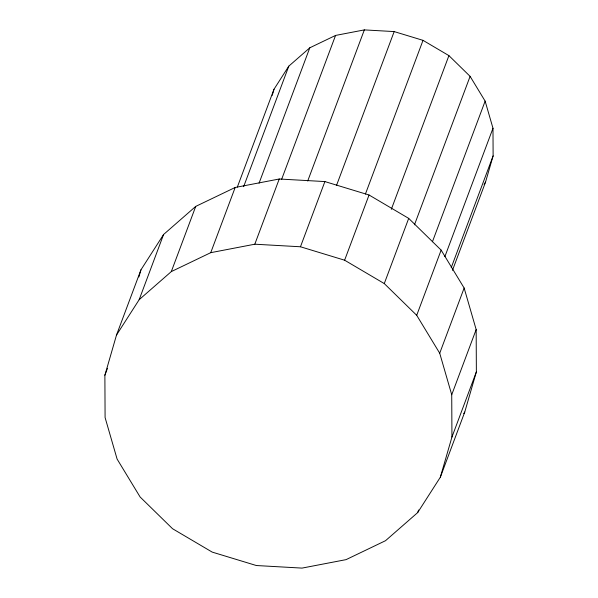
<?xml version="1.0" encoding="UTF-8"?>
<svg xmlns="http://www.w3.org/2000/svg" width="598" height="598" viewBox="0 0 598 598"><rect width="100%" height="100%" fill="white"/><g stroke="black" fill="none" stroke-linecap="round" stroke-linejoin="round"><path stroke-width="0.9" d="M104.882 375.245L116.505 335.044L140.941 269.848L163.59 234.491L195.733 206.4L235.178 187.473L279.236 179.004L324.893 181.575L369.056 195L408.703 218.382L441.137 250.114L464.145 288.034L476.165 329.558L476.367 371.859L464.751 412.059L440.315 477.256L417.658 512.613L385.516 540.704L346.078 559.631L302.02 568.1L256.355 565.529L212.2 552.104L172.553 528.722L140.119 496.99L117.103 459.077L105.091 417.546L104.882 375.245L107.491 368.286M138.871 276.994L140.941 269.848M272.232 95.366L274.004 89.237L288.804 66.146L309.801 47.795L335.56 35.431L364.339 29.9L394.172 31.582L423.018 40.35L448.919 55.621L470.103 76.35L485.135 101.122L492.984 128.249L493.118 155.876L485.524 182.136L452.462 270.356M440.315 477.256L451.939 437.063L476.367 371.859M116.505 335.044L139.162 299.695L163.59 234.491M139.162 299.695L171.305 271.597L195.733 206.4M171.305 271.597L210.743 252.67L235.178 187.473M237.346 187.069L274.004 89.237M243.633 186.688L288.804 66.146M259.061 183.182L309.801 47.795M210.743 252.67L254.8 244.208L279.236 179.004M281.553 179.549L335.56 35.431M307.716 181.007L364.339 29.9M254.8 244.208L300.465 246.772L324.893 181.575M336.562 185.305L394.172 31.582M365.408 194.081L423.018 40.35M451.939 437.063L451.729 394.755L439.717 353.231L416.709 315.31L384.275 283.579L344.62 260.205L369.056 195M391.309 209.352L448.919 55.621M384.275 283.579L408.703 218.382M414.459 224.833L470.103 76.35M432.436 241.749L485.135 101.122M416.709 315.31L441.137 250.114M444.867 256.647L492.984 128.249M451.221 267.68L493.118 155.876M439.717 353.231L464.145 288.034M451.729 394.755L476.165 329.558M417.658 512.613L418.637 510.004M484.044 184.446L485.524 182.136M463.742 413.629L464.751 412.059M300.465 246.772L344.62 260.205"/></g></svg>
